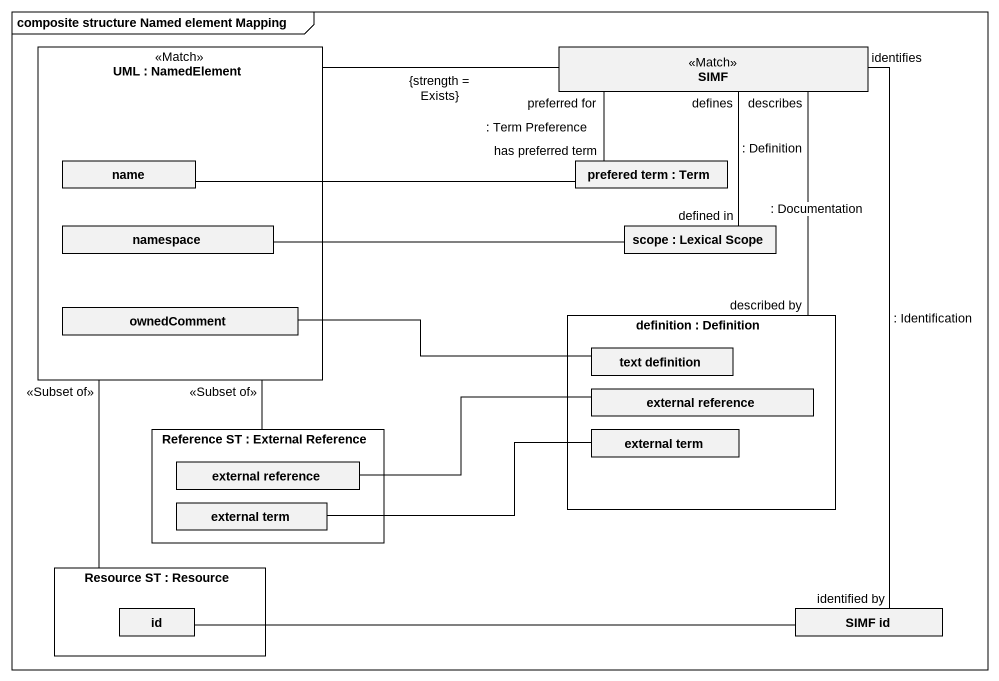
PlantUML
@startuml
mainframe composite structure Named element Mapping
rectangle "UML : NamedElement" as UML <<Match>> {
  rectangle name
  rectangle "namespace" as namespace_
  rectangle ownedComment
}
rectangle SIMF <<Match>>
rectangle "prefered term : Term" as prefered_term
rectangle "scope : Lexical Scope" as scope
rectangle "definition : Definition" as definition {
  rectangle "external reference" as external_reference
  rectangle "text definition" as text_definition
  rectangle "external term" as external_term
}
rectangle "Reference ST : External Reference" as Reference_ST {
  rectangle "external reference" as external_reference_2
  rectangle "external term" as external_term_2
}
rectangle "Resource ST : Resource" as Resource_ST {
  rectangle id
}
rectangle "SIMF id" as SIMF_id
UML -right- SIMF : {strength = Exists}
SIMF "defines" -- "defined in" scope : : Definition
SIMF "describes" -- "described by" definition : : Documentation
SIMF "identifies" -- "identified by" SIMF_id : : Identification
name -right- prefered_term
prefered_term "has preferred term" -up- "preferred for" SIMF : : Term Preference
namespace_ -right- scope
ownedComment -right- text_definition
Reference_ST -up- "<<Subset of>>" UML
external_reference_2 -right- external_reference
external_term_2 -right- external_term
Resource_ST -up- "<<Subset of>>" UML
id -right- SIMF_id
@enduml
